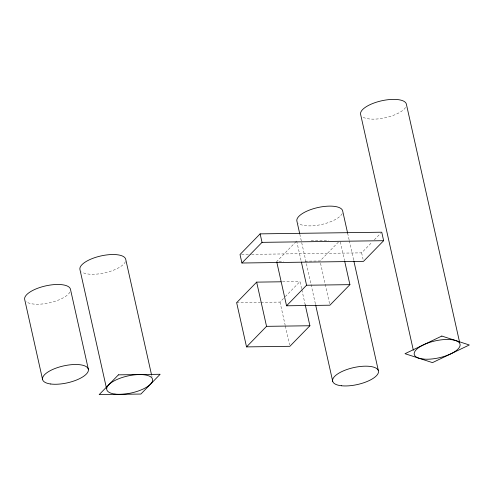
<?xml version="1.0" encoding="UTF-8"?>
<svg xmlns="http://www.w3.org/2000/svg" width="494" height="494" viewBox="0 0 494 494"><rect width="100%" height="100%" fill="white"/><g stroke="black" fill="none" stroke-linecap="round" stroke-linejoin="round"><path stroke-width="0.37" stroke-dasharray="2.47 1.85" d="M296.153 241.566L276.671 261.579L283.513 261.487M260.986 302.347L280.005 302.087L284.742 297.221M285.266 296.678L300.012 281.537L301.686 289.033M338.452 242.054L320.026 260.986L304.051 261.203M251.563 254.367L361.627 252.86L372.21 241.986M374.329 239.812L380.676 233.292M311.127 240.831L328.621 240.59M241.56 254.503L250.798 254.373M282.519 281.778L300.012 281.537M236.651 302.68L260.227 302.359M361.627 252.86L363.053 259.227M347.622 233.143L349.135 239.905M349.301 240.658L353.834 260.949M340.366 241.93L344.553 260.665M320.526 263.234L329.572 303.699M299.821 234.193L310.905 283.784M311.072 284.538L315.444 304.076M296.678 241.029L301.204 261.258M301.859 289.78L305.206 304.767M280.005 302.087L285.199 325.318M285.365 326.071L289.552 344.806M151.689 375.502L152.029 377.002M342.237 213.544A23.453 8.67 -12.6 0 1 321.718 224.461A23.453 8.67 -12.6 0 1 298.438 223.374M405.593 107.433A23.453 8.67 -12.6 0 1 385.283 117.745A23.453 8.67 -12.6 0 1 362.627 116.961M69.969 292.022A23.453 8.67 -12.6 0 1 49.067 302.908A23.453 8.67 -12.6 0 1 26.021 301.55M125.457 261.567A23.453 8.67 -12.6 0 1 105.512 272.682A23.453 8.67 -12.6 0 1 81.72 271.941"/><path stroke-width="0.74" d="M260.128 233.866L240.022 254.521L241.918 263.012L363.522 261.345L383.634 240.695L381.739 232.205L260.128 233.866L262.03 242.356L241.918 263.012M281 281.796L256.658 282.13L236.651 302.68L246.531 346.899L289.885 346.3L309.899 325.75L305.206 304.767M246.531 346.899L266.544 326.343L309.899 325.75M276.838 262.326L286.551 305.792L306.564 285.242L349.913 284.649L344.726 261.419M349.913 284.649L329.906 305.199L286.551 305.792M262.03 242.356L383.634 240.695M459.63 342.428L406.303 103.851A23.453 8.67 -12.6 0 0 380.806 100.98A23.453 8.67 -12.6 0 0 360.682 114.664L413.342 350.234M347.622 233.143L342.583 210.598A23.453 8.67 -12.6 0 0 317.086 207.727A23.453 8.67 -12.6 0 0 296.962 221.417L299.654 233.44M353.834 260.949L378.361 370.654M315.61 304.829L332.74 381.473M301.371 262.011L306.564 285.242M256.658 282.13L266.544 326.343M151.522 374.755L125.698 259.214A23.453 8.67 -12.6 0 0 100.733 255.985A23.453 8.67 -12.6 0 0 79.954 269.594L106.451 388.136M88.333 369.197L70.444 289.169A23.453 8.67 -12.6 0 0 45.479 285.94A23.453 8.67 -12.6 0 0 24.7 299.549L42.589 379.577M118.43 374.847L99.183 394.62L140.889 394.045L160.136 374.273L118.43 374.847M441.834 336.05L405.018 353.698L432.485 362.633L469.3 344.985L441.834 336.05M341.323 385.746A23.453 8.67 -12.6 0 0 378.281 372.982A23.453 8.67 -12.6 0 0 347.047 369.469A23.453 8.67 -12.6 0 0 341.323 385.746M422.932 359.021A23.453 8.67 -12.6 0 0 459.883 346.257A23.453 8.67 -12.6 0 0 428.656 342.743A23.453 8.67 -12.6 0 0 422.932 359.021M50.765 384.005A23.453 8.67 -12.6 0 0 88.093 371.55A23.453 8.67 -12.6 0 0 57.52 367.598A23.453 8.67 -12.6 0 0 50.765 384.005M114.966 394.07A23.453 8.67 -12.6 0 0 152.294 381.609A23.453 8.67 -12.6 0 0 121.715 377.657A23.453 8.67 -12.6 0 0 114.966 394.07"/></g></svg>
